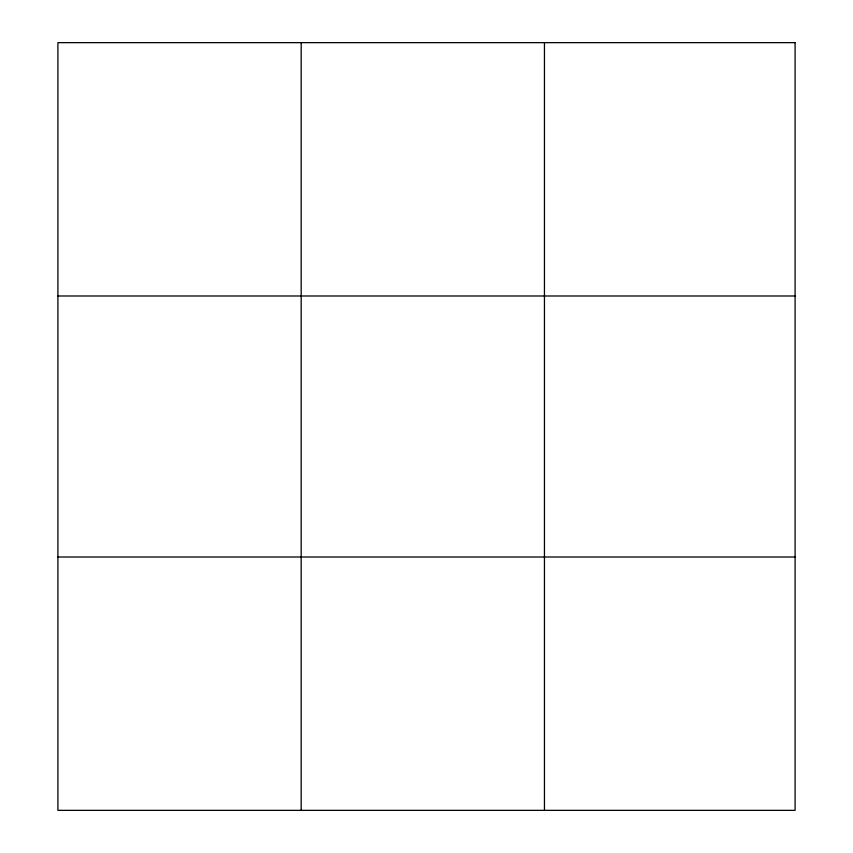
<?xml version="1.0" encoding="UTF-8"?>
<svg xmlns="http://www.w3.org/2000/svg" width="853" height="853" viewBox="0 0 853 853"><rect width="100%" height="100%" fill="white"/><g stroke="black" fill="none" stroke-linecap="round" stroke-linejoin="round"><path stroke-width="1.28" d="M301.184 810.35L301.184 42.65M544.449 810.35L544.449 42.65M57.908 295.991L795.092 295.991M57.908 557.009L795.092 557.009M795.092 42.65L795.092 810.35L57.908 810.35L57.908 42.65L795.092 42.65"/></g></svg>
